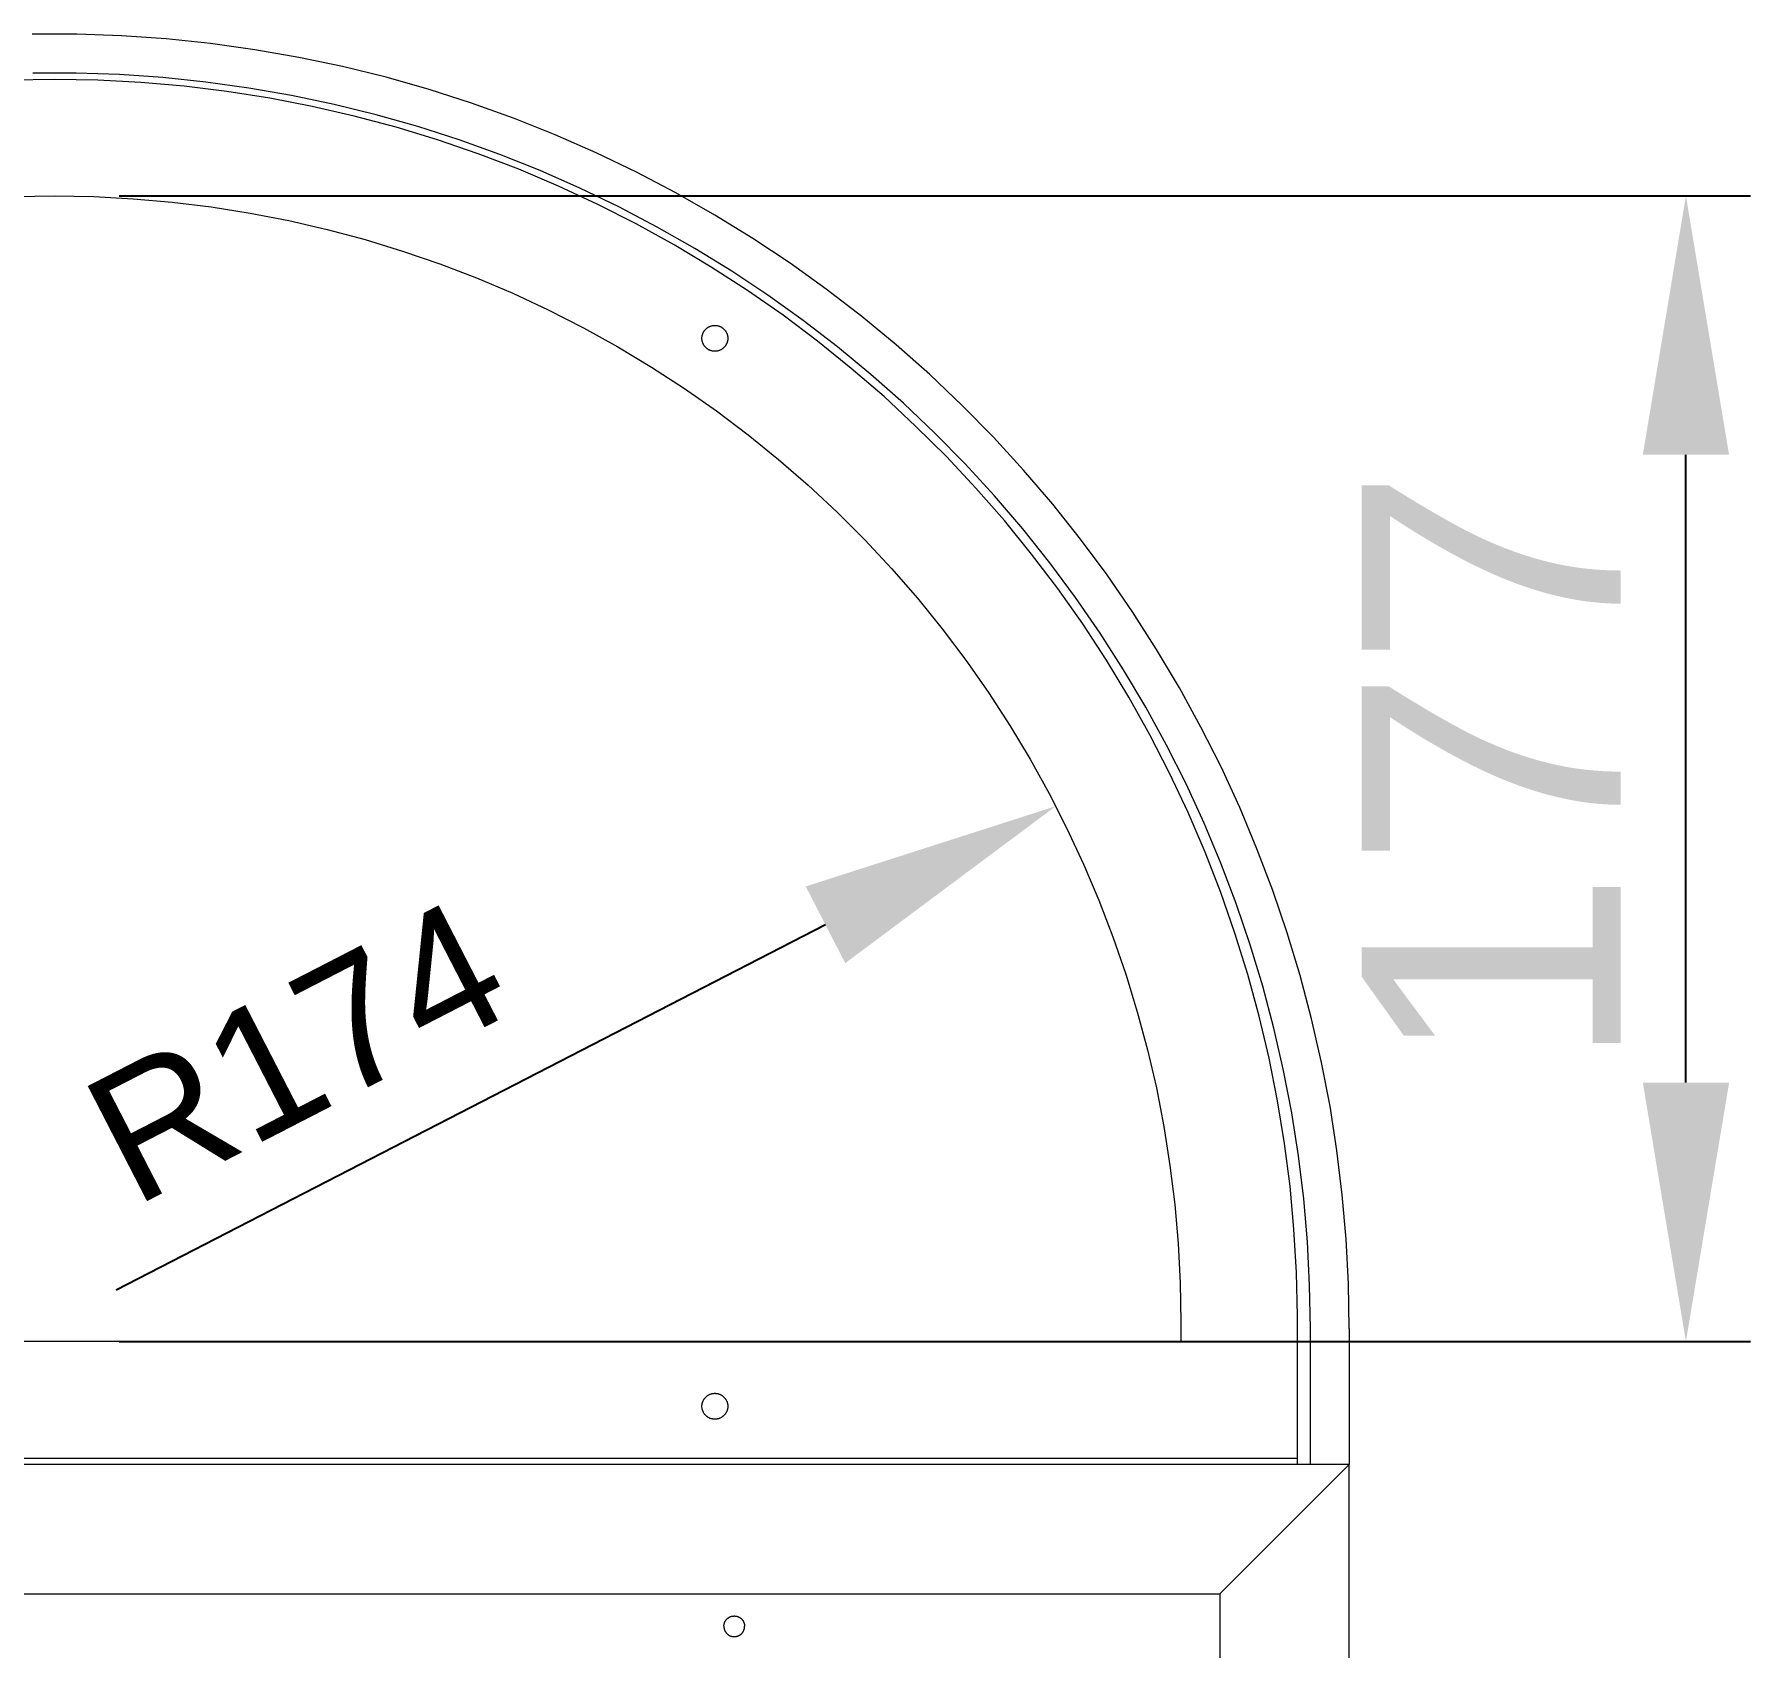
# Model space of a CAD drawing. Header units: millimetres. Extents: x -124 to 15640, y 659 to 4121.
# Drawn here: x 398.2 to 663.3, y 3871.3 to 4120.6 of the extents above; entities that cross this region are included whole.
import ezdxf

# ---------------------------------------------------------------- set-up
doc = ezdxf.new("R2010")
doc.units = ezdxf.units.MM
doc.layers.add('ZANO_R', color=7, linetype='Continuous', lineweight=0)
doc.layers.add('ZANO_W', color=1, linetype='Continuous', lineweight=0)
doc.styles.add('Arial', font='arial.ttf')
doc.styles.get("Standard").update_dxf_attribs({"font": 'ARIALUNI.TTF'})
doc.dimstyles.new('pl i ang', dxfattribs={"dimtxt": 50, "dimasz": 50, "dimexe": 1.25, "dimexo": 0.625, "dimgap": 10, "dimtad": 1, "dimtoh": 1, "dimtxsty": 'Standard', "dimcen": 2.5, "dimclrd": 1, "dimclre": 1, "dimclrt": 1, "dimadec": 0, "dimazin": 0, "dimtfac": 1, "dimtmove": 0, "dimatfit": 3, "dimfxl": 1, "dimarcsym": 1})

# ---------------------------------------------------------------- blocks, each defined once
blk = doc.blocks.new('*D484')
at = {"layer": 'ZANO_W', "color": 1, "lineweight": -2}
for p, q in [((411.29, 4095.6), (663.3, 4095.6)), ((653.3, 3958.6), (653.3, 4055.6)), ((411.29, 3918.6), (663.3, 3918.6))]:
    blk.add_line(p, q, dxfattribs=at)
at = {"layer": 'ZANO_W', "color": 1}
for points in [[(659.97, 4055.6), (646.64, 4055.6), (653.3, 4095.6)], [(646.64, 3958.6), (659.97, 3958.6), (653.3, 3918.6)]]:
    blk.add_solid(points, dxfattribs=at)
at = {"layer": 'ZANO_W', "color": 1, "insert": (623.22, 4007.1), "char_height": 40, "attachment_point": 5, "rotation": 90, "style": 'Arial'}
blk.add_mtext('177', dxfattribs=at)
blk = doc.blocks.new('*D496')
at = {"layer": 'ZANO_W', "color": 1, "lineweight": -2}
blk.add_line((520.38, 3982.98), (410.81, 3926.54), dxfattribs=at)
at = {"layer": 'ZANO_W', "color": 1}
blk.add_solid([(523.43, 3977.06), (517.33, 3988.91), (555.94, 4001.3)], dxfattribs=at)
at = {"layer": 'ZANO_W', "color": 1, "insert": (438.64, 3963.42), "char_height": 40, "attachment_point": 5, "rotation": 27.255, "style": 'Arial'}
blk.add_mtext('{\\H0.5x;R174}', dxfattribs=at)

msp = doc.modelspace()

# ---------------------------------------------------------------- linework, layer by layer
at = {"layer": 'ZANO_R'}
for p, q in [((404.74, 4120.57), (397.84, 4120.57)), ((411.64, 4120.33), (404.74, 4120.57)), ((418.53, 4119.85), (411.64, 4120.33)), ((425.39, 4119.14), (418.53, 4119.85)), ((432.23, 4118.19), (425.39, 4119.14)), ((439.04, 4117), (432.23, 4118.19)), ((445.79, 4115.58), (439.04, 4117)), ((452.5, 4113.93), (445.79, 4115.58)), ((401.29, 4113.6), (394.61, 4113.48)), ((404.64, 4114.57), (397.94, 4114.57)), ((398.26, 4114.57), (401.29, 4114.6)), ((407.97, 4113.48), (401.29, 4113.6)), ((411.33, 4114.34), (404.64, 4114.57)), ((414.64, 4113.13), (407.97, 4113.48)), ((418.01, 4113.87), (411.33, 4114.34)), ((421.29, 4112.55), (414.64, 4113.13)), ((424.67, 4113.18), (418.01, 4113.87)), ((427.92, 4111.74), (421.29, 4112.55)), ((431.3, 4112.26), (424.67, 4113.18)), ((459.14, 4112.05), (452.5, 4113.93)), ((434.52, 4110.7), (427.92, 4111.74)), ((437.9, 4111.11), (431.3, 4112.26)), ((441.08, 4109.43), (434.52, 4110.7)), ((444.46, 4109.73), (437.9, 4111.11)), ((450.96, 4108.13), (444.46, 4109.73)), ((465.71, 4109.94), (459.14, 4112.05)), ((472.21, 4107.6), (465.71, 4109.94)), ((447.59, 4107.93), (441.08, 4109.43)), ((454.04, 4106.21), (447.59, 4107.93)), ((457.4, 4106.3), (450.96, 4108.13)), ((478.62, 4105.04), (472.21, 4107.6)), ((460.43, 4104.26), (454.04, 4106.21)), ((463.78, 4104.26), (457.4, 4106.3)), ((484.94, 4102.26), (478.62, 4105.04)), ((466.75, 4102.09), (460.43, 4104.26)), ((470.08, 4101.99), (463.78, 4104.26)), ((472.99, 4099.71), (466.75, 4102.09)), ((476.3, 4099.51), (470.08, 4101.99)), ((491.16, 4099.27), (484.94, 4102.26)), ((479.14, 4097.11), (472.99, 4099.71)), ((482.43, 4096.81), (476.3, 4099.51)), ((497.27, 4096.06), (491.16, 4099.27)), ((485.2, 4094.29), (479.14, 4097.11)), ((488.47, 4093.91), (482.43, 4096.81)), ((395.21, 4095.49), (401.29, 4095.6)), ((401.29, 4095.6), (407.36, 4095.49)), ((407.36, 4095.49), (413.43, 4095.17)), ((413.43, 4095.17), (419.48, 4094.64)), ((419.48, 4094.64), (425.5, 4093.9)), ((425.5, 4093.9), (431.5, 4092.95)), ((491.15, 4091.27), (485.2, 4094.29)), ((494.4, 4090.79), (488.47, 4093.91)), ((503.27, 4092.64), (497.27, 4096.06)), ((431.5, 4092.95), (437.46, 4091.79)), ((437.46, 4091.79), (443.38, 4090.43)), ((497, 4088.04), (491.15, 4091.27)), ((509.15, 4089.02), (503.27, 4092.64)), ((443.38, 4090.43), (449.25, 4088.86)), ((449.25, 4088.86), (455.06, 4087.08)), ((500.21, 4087.48), (494.4, 4090.79)), ((514.9, 4085.19), (509.15, 4089.02)), ((455.06, 4087.08), (460.8, 4085.1)), ((502.73, 4084.61), (497, 4088.04)), ((505.92, 4083.96), (500.21, 4087.48)), ((460.8, 4085.1), (466.47, 4082.93)), ((508.34, 4080.98), (502.73, 4084.61)), ((511.49, 4080.26), (505.92, 4083.96)), ((520.51, 4081.17), (514.9, 4085.19)), ((466.47, 4082.93), (472.06, 4080.55)), ((472.06, 4080.55), (477.56, 4077.99)), ((513.82, 4077.16), (508.34, 4080.98)), ((525.99, 4076.96), (520.51, 4081.17)), ((477.56, 4077.99), (482.98, 4075.23)), ((516.94, 4076.36), (511.49, 4080.26)), ((482.98, 4075.23), (488.29, 4072.29)), ((502.1, 4075.2), (502.15, 4075.24)), ((502.15, 4075.24), (502.21, 4075.28)), ((502.21, 4075.28), (502.27, 4075.32)), ((502.27, 4075.32), (502.33, 4075.35)), ((502.33, 4075.35), (502.39, 4075.38)), ((502.39, 4075.38), (502.45, 4075.41)), ((502.45, 4075.41), (502.51, 4075.44)), ((502.51, 4075.44), (502.58, 4075.47)), ((502.58, 4075.47), (502.64, 4075.49)), ((502.64, 4075.49), (502.71, 4075.51)), ((502.71, 4075.51), (502.78, 4075.53)), ((502.78, 4075.53), (502.84, 4075.55)), ((502.84, 4075.55), (502.91, 4075.56)), ((502.91, 4075.56), (502.98, 4075.57)), ((502.98, 4075.57), (503.05, 4075.58)), ((503.05, 4075.58), (503.12, 4075.59)), ((503.12, 4075.59), (503.18, 4075.59)), ((503.18, 4075.59), (503.25, 4075.6)), ((503.25, 4075.6), (503.32, 4075.6)), ((503.32, 4075.6), (503.39, 4075.59)), ((503.39, 4075.59), (503.46, 4075.59)), ((503.46, 4075.59), (503.53, 4075.58)), ((503.53, 4075.58), (503.6, 4075.57)), ((503.6, 4075.57), (503.66, 4075.56)), ((503.66, 4075.56), (503.73, 4075.55)), ((503.73, 4075.55), (503.8, 4075.53)), ((503.8, 4075.53), (503.87, 4075.51)), ((503.87, 4075.51), (503.93, 4075.49)), ((503.93, 4075.49), (504, 4075.47)), ((504, 4075.47), (504.06, 4075.44)), ((504.06, 4075.44), (504.12, 4075.41)), ((504.12, 4075.41), (504.19, 4075.38)), ((504.19, 4075.38), (504.25, 4075.35)), ((504.25, 4075.35), (504.31, 4075.32)), ((504.31, 4075.32), (504.37, 4075.28)), ((504.37, 4075.28), (504.42, 4075.24)), ((504.42, 4075.24), (504.48, 4075.2)), ((519.16, 4073.15), (513.82, 4077.16)), ((522.24, 4072.27), (516.94, 4076.36)), ((531.31, 4072.57), (525.99, 4076.96)), ((501.29, 4073.73), (501.3, 4073.8)), ((501.29, 4073.67), (501.29, 4073.73)), ((501.29, 4073.6), (501.29, 4073.67)), ((501.29, 4073.53), (501.29, 4073.6)), ((501.29, 4073.46), (501.29, 4073.53)), ((501.3, 4073.39), (501.29, 4073.46)), ((501.3, 4073.8), (501.31, 4073.87)), ((501.31, 4073.32), (501.3, 4073.39)), ((501.31, 4073.87), (501.32, 4073.94)), ((501.32, 4073.25), (501.31, 4073.32)), ((501.32, 4073.94), (501.33, 4074.01)), ((501.33, 4073.19), (501.32, 4073.25)), ((501.33, 4074.01), (501.35, 4074.08)), ((501.35, 4073.12), (501.33, 4073.19)), ((501.35, 4074.08), (501.36, 4074.14)), ((501.36, 4073.05), (501.35, 4073.12)), ((501.36, 4074.14), (501.38, 4074.21)), ((501.38, 4072.99), (501.36, 4073.05)), ((501.38, 4074.21), (501.41, 4074.27)), ((501.41, 4072.92), (501.38, 4072.99)), ((501.41, 4074.27), (501.43, 4074.34)), ((501.43, 4072.86), (501.41, 4072.92)), ((501.43, 4074.34), (501.46, 4074.4)), ((501.46, 4072.79), (501.43, 4072.86)), ((501.46, 4074.4), (501.49, 4074.46)), ((501.49, 4072.73), (501.46, 4072.79)), ((501.49, 4074.46), (501.52, 4074.53)), ((501.52, 4072.67), (501.49, 4072.73)), ((501.52, 4074.53), (501.55, 4074.59)), ((501.55, 4072.61), (501.52, 4072.67)), ((501.55, 4074.59), (501.58, 4074.65)), ((501.58, 4072.55), (501.55, 4072.61)), ((501.58, 4074.65), (501.62, 4074.7)), ((501.62, 4074.7), (501.66, 4074.76)), ((501.66, 4074.76), (501.7, 4074.82)), ((501.7, 4074.82), (501.75, 4074.87)), ((501.75, 4074.87), (501.79, 4074.92)), ((501.79, 4074.92), (501.84, 4074.97)), ((501.84, 4074.97), (501.89, 4075.02)), ((501.89, 4075.02), (501.94, 4075.07)), ((501.94, 4075.07), (501.99, 4075.12)), ((501.99, 4075.12), (502.04, 4075.16)), ((502.04, 4075.16), (502.1, 4075.2)), ((504.48, 4075.2), (504.53, 4075.16)), ((504.53, 4075.16), (504.59, 4075.12)), ((504.59, 4075.12), (504.64, 4075.07)), ((504.64, 4075.07), (504.69, 4075.02)), ((504.69, 4075.02), (504.74, 4074.97)), ((504.74, 4074.97), (504.78, 4074.92)), ((504.78, 4074.92), (504.83, 4074.87)), ((504.83, 4074.87), (504.87, 4074.82)), ((504.87, 4074.82), (504.91, 4074.76)), ((504.91, 4074.76), (504.95, 4074.7)), ((504.95, 4074.7), (504.99, 4074.65)), ((504.99, 4074.65), (505.03, 4074.59)), ((505.03, 4072.61), (504.99, 4072.55)), ((505.03, 4074.59), (505.06, 4074.53)), ((505.06, 4072.67), (505.03, 4072.61)), ((505.06, 4074.53), (505.09, 4074.46)), ((505.09, 4072.73), (505.06, 4072.67)), ((505.09, 4074.46), (505.12, 4074.4)), ((505.12, 4072.79), (505.09, 4072.73)), ((505.12, 4074.4), (505.15, 4074.34)), ((505.15, 4072.86), (505.12, 4072.79)), ((505.15, 4074.34), (505.17, 4074.27)), ((505.17, 4072.92), (505.15, 4072.86)), ((505.17, 4074.27), (505.19, 4074.21)), ((505.19, 4072.99), (505.17, 4072.92)), ((505.19, 4074.21), (505.21, 4074.14)), ((505.21, 4073.05), (505.19, 4072.99)), ((505.21, 4074.14), (505.23, 4074.08)), ((505.23, 4073.12), (505.21, 4073.05)), ((505.23, 4074.08), (505.24, 4074.01)), ((505.24, 4073.19), (505.23, 4073.12)), ((505.24, 4074.01), (505.26, 4073.94)), ((505.26, 4073.25), (505.24, 4073.19)), ((505.26, 4073.94), (505.27, 4073.87)), ((505.27, 4073.32), (505.26, 4073.25)), ((505.27, 4073.87), (505.28, 4073.8)), ((505.28, 4073.39), (505.27, 4073.32)), ((505.28, 4073.8), (505.28, 4073.73)), ((505.28, 4073.73), (505.29, 4073.67)), ((505.29, 4073.53), (505.28, 4073.46)), ((505.28, 4073.46), (505.28, 4073.39)), ((505.29, 4073.67), (505.29, 4073.6)), ((505.29, 4073.6), (505.29, 4073.53)), ((524.36, 4068.96), (519.16, 4073.15)), ((488.29, 4072.29), (493.49, 4069.16)), ((501.62, 4072.49), (501.58, 4072.55)), ((501.66, 4072.43), (501.62, 4072.49)), ((501.7, 4072.38), (501.66, 4072.43)), ((501.75, 4072.32), (501.7, 4072.38)), ((501.79, 4072.27), (501.75, 4072.32)), ((501.84, 4072.22), (501.79, 4072.27)), ((501.89, 4072.17), (501.84, 4072.22)), ((501.94, 4072.12), (501.89, 4072.17)), ((501.99, 4072.08), (501.94, 4072.12)), ((502.04, 4072.03), (501.99, 4072.08)), ((502.1, 4071.99), (502.04, 4072.03)), ((502.15, 4071.95), (502.1, 4071.99)), ((502.21, 4071.91), (502.15, 4071.95)), ((502.27, 4071.88), (502.21, 4071.91)), ((502.33, 4071.84), (502.27, 4071.88)), ((502.39, 4071.81), (502.33, 4071.84)), ((502.45, 4071.78), (502.39, 4071.81)), ((502.51, 4071.75), (502.45, 4071.78)), ((502.58, 4071.73), (502.51, 4071.75)), ((502.64, 4071.7), (502.58, 4071.73)), ((502.71, 4071.68), (502.64, 4071.7)), ((502.78, 4071.66), (502.71, 4071.68)), ((502.84, 4071.65), (502.78, 4071.66)), ((502.91, 4071.63), (502.84, 4071.65)), ((502.98, 4071.62), (502.91, 4071.63)), ((503.05, 4071.61), (502.98, 4071.62)), ((503.12, 4071.6), (503.05, 4071.61)), ((503.18, 4071.6), (503.12, 4071.6)), ((503.25, 4071.6), (503.18, 4071.6)), ((503.32, 4071.6), (503.25, 4071.6)), ((503.39, 4071.6), (503.32, 4071.6)), ((503.46, 4071.6), (503.39, 4071.6)), ((503.53, 4071.61), (503.46, 4071.6)), ((503.6, 4071.62), (503.53, 4071.61)), ((503.66, 4071.63), (503.6, 4071.62)), ((503.73, 4071.65), (503.66, 4071.63)), ((503.8, 4071.66), (503.73, 4071.65)), ((503.87, 4071.68), (503.8, 4071.66)), ((503.93, 4071.7), (503.87, 4071.68)), ((504, 4071.73), (503.93, 4071.7)), ((504.06, 4071.75), (504, 4071.73)), ((504.12, 4071.78), (504.06, 4071.75)), ((504.19, 4071.81), (504.12, 4071.78)), ((504.25, 4071.84), (504.19, 4071.81)), ((504.31, 4071.88), (504.25, 4071.84)), ((504.37, 4071.91), (504.31, 4071.88)), ((504.42, 4071.95), (504.37, 4071.91)), ((504.48, 4071.99), (504.42, 4071.95)), ((504.53, 4072.03), (504.48, 4071.99)), ((504.59, 4072.08), (504.53, 4072.03)), ((504.64, 4072.12), (504.59, 4072.08)), ((504.69, 4072.17), (504.64, 4072.12)), ((504.74, 4072.22), (504.69, 4072.17)), ((504.78, 4072.27), (504.74, 4072.22)), ((504.83, 4072.32), (504.78, 4072.27)), ((504.87, 4072.38), (504.83, 4072.32)), ((504.91, 4072.43), (504.87, 4072.38)), ((504.95, 4072.49), (504.91, 4072.43)), ((504.99, 4072.55), (504.95, 4072.49)), ((527.41, 4068.01), (522.24, 4072.27)), ((536.48, 4067.99), (531.31, 4072.57)), ((493.49, 4069.16), (498.59, 4065.85)), ((529.42, 4064.59), (524.36, 4068.96)), ((532.42, 4063.57), (527.41, 4068.01)), ((541.48, 4063.23), (536.48, 4067.99)), ((498.59, 4065.85), (503.56, 4062.37)), ((503.56, 4062.37), (508.41, 4058.71)), ((534.31, 4060.05), (529.42, 4064.59)), ((537.28, 4058.95), (532.42, 4063.57)), ((546.32, 4058.31), (541.48, 4063.23)), ((539.05, 4055.34), (534.31, 4060.05)), ((508.41, 4058.71), (513.13, 4054.89)), ((541.97, 4054.18), (537.28, 4058.95)), ((550.99, 4053.22), (546.32, 4058.31)), ((513.13, 4054.89), (517.72, 4050.9)), ((543.62, 4050.46), (539.05, 4055.34)), ((546.5, 4049.24), (541.97, 4054.18)), ((555.48, 4047.98), (550.99, 4053.22)), ((517.72, 4050.9), (522.16, 4046.76)), ((548.01, 4045.43), (543.62, 4050.46)), ((550.85, 4044.15), (546.5, 4049.24)), ((522.16, 4046.76), (526.45, 4042.47)), ((559.78, 4042.58), (555.48, 4047.98)), ((552.23, 4040.26), (548.01, 4045.43)), ((555.03, 4038.92), (550.85, 4044.15)), ((526.45, 4042.47), (530.59, 4038.03)), ((563.9, 4037.03), (559.78, 4042.58)), ((556.27, 4034.93), (552.23, 4040.26)), ((559.02, 4033.54), (555.03, 4038.92)), ((530.59, 4038.03), (534.58, 4033.44)), ((567.82, 4031.35), (563.9, 4037.03)), ((534.58, 4033.44), (538.4, 4028.72)), ((560.12, 4029.47), (556.27, 4034.93)), ((562.82, 4028.03), (559.02, 4033.54)), ((571.54, 4025.54), (567.82, 4031.35)), ((538.4, 4028.72), (542.06, 4023.87)), ((563.77, 4023.88), (560.12, 4029.47)), ((566.44, 4022.39), (562.82, 4028.03)), ((575.07, 4019.6), (571.54, 4025.54)), ((542.06, 4023.87), (545.54, 4018.9)), ((567.23, 4018.17), (563.77, 4023.88)), ((569.85, 4016.63), (566.44, 4022.39)), ((578.38, 4013.54), (575.07, 4019.6)), ((545.54, 4018.9), (548.85, 4013.8)), ((570.49, 4012.34), (567.23, 4018.17)), ((573.07, 4010.75), (569.85, 4016.63)), ((548.85, 4013.8), (551.98, 4008.6)), ((573.54, 4006.4), (570.49, 4012.34)), ((581.48, 4007.37), (578.38, 4013.54)), ((576.08, 4004.77), (573.07, 4010.75)), ((551.98, 4008.6), (554.92, 4003.28)), ((576.39, 4000.36), (573.54, 4006.4)), ((584.37, 4001.1), (581.48, 4007.37)), ((578.88, 3998.69), (576.08, 4004.77)), ((554.92, 4003.28), (557.68, 3997.87)), ((587.04, 3994.73), (584.37, 4001.1)), ((579.02, 3994.22), (576.39, 4000.36)), ((581.47, 3992.51), (578.88, 3998.69)), ((557.68, 3997.87), (560.24, 3992.37)), ((581.44, 3987.99), (579.02, 3994.22)), ((589.49, 3988.28), (587.04, 3994.73)), ((560.24, 3992.37), (562.62, 3986.78)), ((583.84, 3986.25), (581.47, 3992.51)), ((583.64, 3981.68), (581.44, 3987.99)), ((591.71, 3981.74), (589.49, 3988.28)), ((562.62, 3986.78), (564.79, 3981.11)), ((586, 3979.91), (583.84, 3986.25)), ((564.79, 3981.11), (566.77, 3975.37)), ((585.62, 3975.3), (583.64, 3981.68)), ((587.94, 3973.5), (586, 3979.91)), ((593.71, 3975.13), (591.71, 3981.74)), ((566.77, 3975.37), (568.55, 3969.56)), ((587.38, 3968.86), (585.62, 3975.3)), ((595.48, 3968.46), (593.71, 3975.13)), ((589.65, 3967.02), (587.94, 3973.5)), ((568.55, 3969.56), (570.12, 3963.69)), ((588.91, 3962.36), (587.38, 3968.86)), ((591.14, 3960.49), (589.65, 3967.02)), ((597.01, 3961.73), (595.48, 3968.46)), ((570.12, 3963.69), (571.49, 3957.77)), ((590.22, 3955.81), (588.91, 3962.36)), ((598.32, 3954.95), (597.01, 3961.73)), ((592.4, 3953.92), (591.14, 3960.49)), ((571.49, 3957.77), (572.64, 3951.81)), ((591.29, 3949.22), (590.22, 3955.81)), ((593.44, 3947.3), (592.4, 3953.92)), ((599.38, 3948.13), (598.32, 3954.95)), ((572.64, 3951.81), (573.59, 3945.81)), ((592.14, 3942.59), (591.29, 3949.22)), ((600.22, 3941.27), (599.38, 3948.13)), ((573.59, 3945.81), (574.33, 3939.78)), ((594.25, 3940.65), (593.44, 3947.3)), ((592.75, 3935.94), (592.14, 3942.59)), ((594.83, 3933.98), (594.25, 3940.65)), ((600.81, 3934.39), (600.22, 3941.27)), ((574.33, 3939.78), (574.86, 3933.73)), ((593.13, 3929.27), (592.75, 3935.94)), ((574.86, 3933.73), (575.18, 3927.67)), ((595.17, 3927.29), (594.83, 3933.98)), ((601.17, 3927.5), (600.81, 3934.39)), ((575.18, 3927.67), (575.29, 3921.6)), ((593.28, 3922.59), (593.13, 3929.27)), ((595.29, 3920.6), (595.17, 3927.29)), ((601.29, 3920.6), (601.17, 3927.5)), ((575.29, 3921.6), (575.29, 3918.6)), ((593.28, 3900.6), (593.28, 3922.59)), ((595.28, 3918.6), (595.29, 3919.18)), ((595.29, 3899.6), (595.29, 3920.6)), ((601.29, 3920.6), (601.29, 3899.6)), ((575.29, 3918.6), (227.29, 3918.6)), ((595.28, 3899.6), (595.28, 3918.6)), ((501.29, 3908.73), (501.3, 3908.8)), ((501.29, 3908.67), (501.29, 3908.73)), ((501.29, 3908.6), (501.29, 3908.67)), ((501.29, 3908.53), (501.29, 3908.6)), ((501.29, 3908.46), (501.29, 3908.53)), ((501.3, 3908.39), (501.29, 3908.46)), ((501.3, 3908.8), (501.31, 3908.87)), ((501.31, 3908.32), (501.3, 3908.39)), ((501.31, 3908.87), (501.32, 3908.94)), ((501.32, 3908.25), (501.31, 3908.32)), ((501.32, 3908.94), (501.33, 3909.01)), ((501.33, 3908.19), (501.32, 3908.25)), ((501.33, 3909.01), (501.35, 3909.08)), ((501.35, 3908.12), (501.33, 3908.19)), ((501.35, 3909.08), (501.36, 3909.14)), ((501.36, 3909.14), (501.38, 3909.21)), ((501.38, 3909.21), (501.41, 3909.27)), ((501.41, 3909.27), (501.43, 3909.34)), ((501.43, 3909.34), (501.46, 3909.4)), ((501.46, 3909.4), (501.49, 3909.46)), ((501.49, 3909.46), (501.52, 3909.53)), ((501.52, 3909.53), (501.55, 3909.59)), ((501.55, 3909.59), (501.58, 3909.65)), ((501.58, 3909.65), (501.62, 3909.7)), ((501.62, 3909.7), (501.66, 3909.76)), ((501.66, 3909.76), (501.7, 3909.82)), ((501.7, 3909.82), (501.75, 3909.87)), ((501.75, 3909.87), (501.79, 3909.92)), ((501.79, 3909.92), (501.84, 3909.97)), ((501.84, 3909.97), (501.89, 3910.02)), ((501.89, 3910.02), (501.94, 3910.07)), ((501.94, 3910.07), (501.99, 3910.12)), ((501.99, 3910.12), (502.04, 3910.16)), ((502.04, 3910.16), (502.1, 3910.2)), ((502.1, 3910.2), (502.15, 3910.24)), ((502.15, 3910.24), (502.21, 3910.28)), ((502.21, 3910.28), (502.27, 3910.32)), ((502.27, 3910.32), (502.33, 3910.35)), ((502.33, 3910.35), (502.39, 3910.38)), ((502.39, 3910.38), (502.45, 3910.41)), ((502.45, 3910.41), (502.51, 3910.44)), ((502.51, 3910.44), (502.58, 3910.47)), ((502.58, 3910.47), (502.64, 3910.49)), ((502.64, 3910.49), (502.71, 3910.51)), ((502.71, 3910.51), (502.78, 3910.53)), ((502.78, 3910.53), (502.84, 3910.55)), ((502.84, 3910.55), (502.91, 3910.56)), ((502.91, 3910.56), (502.98, 3910.57)), ((502.98, 3910.57), (503.05, 3910.58)), ((503.05, 3910.58), (503.12, 3910.59)), ((503.12, 3910.59), (503.18, 3910.59)), ((503.18, 3910.59), (503.25, 3910.6)), ((503.25, 3910.6), (503.32, 3910.6)), ((503.32, 3910.6), (503.39, 3910.59)), ((503.39, 3910.59), (503.46, 3910.59)), ((503.46, 3910.59), (503.53, 3910.58)), ((503.53, 3910.58), (503.6, 3910.57)), ((503.6, 3910.57), (503.66, 3910.56)), ((503.66, 3910.56), (503.73, 3910.55)), ((503.73, 3910.55), (503.8, 3910.53)), ((503.8, 3910.53), (503.87, 3910.51)), ((503.87, 3910.51), (503.93, 3910.49)), ((503.93, 3910.49), (504, 3910.47)), ((504, 3910.47), (504.06, 3910.44)), ((504.06, 3910.44), (504.12, 3910.41)), ((504.12, 3910.41), (504.19, 3910.38)), ((504.19, 3910.38), (504.25, 3910.35)), ((504.25, 3910.35), (504.31, 3910.32)), ((504.31, 3910.32), (504.37, 3910.28)), ((504.37, 3910.28), (504.42, 3910.24)), ((504.42, 3910.24), (504.48, 3910.2)), ((504.48, 3910.2), (504.53, 3910.16)), ((504.53, 3910.16), (504.59, 3910.12)), ((504.59, 3910.12), (504.64, 3910.07)), ((504.64, 3910.07), (504.69, 3910.02)), ((504.69, 3910.02), (504.74, 3909.97)), ((504.74, 3909.97), (504.78, 3909.92)), ((504.78, 3909.92), (504.83, 3909.87)), ((504.83, 3909.87), (504.87, 3909.82)), ((504.87, 3909.82), (504.91, 3909.76)), ((504.91, 3909.76), (504.95, 3909.7)), ((504.95, 3909.7), (504.99, 3909.65)), ((504.99, 3909.65), (505.03, 3909.59)), ((505.03, 3909.59), (505.06, 3909.53)), ((505.06, 3909.53), (505.09, 3909.46)), ((505.09, 3909.46), (505.12, 3909.4)), ((505.12, 3909.4), (505.15, 3909.34)), ((505.15, 3909.34), (505.17, 3909.27)), ((505.17, 3909.27), (505.19, 3909.21)), ((505.19, 3909.21), (505.21, 3909.14)), ((505.21, 3909.14), (505.23, 3909.08)), ((505.23, 3909.08), (505.24, 3909.01)), ((505.24, 3908.19), (505.23, 3908.12)), ((505.24, 3909.01), (505.26, 3908.94)), ((505.26, 3908.25), (505.24, 3908.19)), ((505.26, 3908.94), (505.27, 3908.87)), ((505.27, 3908.32), (505.26, 3908.25)), ((505.27, 3908.87), (505.28, 3908.8)), ((505.28, 3908.39), (505.27, 3908.32)), ((505.28, 3908.8), (505.28, 3908.73)), ((505.28, 3908.73), (505.29, 3908.67)), ((505.29, 3908.53), (505.28, 3908.46)), ((505.28, 3908.46), (505.28, 3908.39)), ((505.29, 3908.67), (505.29, 3908.6)), ((505.29, 3908.6), (505.29, 3908.53)), ((501.36, 3908.05), (501.35, 3908.12)), ((501.38, 3907.99), (501.36, 3908.05)), ((501.41, 3907.92), (501.38, 3907.99)), ((501.43, 3907.86), (501.41, 3907.92)), ((501.46, 3907.79), (501.43, 3907.86)), ((501.49, 3907.73), (501.46, 3907.79)), ((501.52, 3907.67), (501.49, 3907.73)), ((501.55, 3907.61), (501.52, 3907.67)), ((501.58, 3907.55), (501.55, 3907.61)), ((501.62, 3907.49), (501.58, 3907.55)), ((501.66, 3907.43), (501.62, 3907.49)), ((501.7, 3907.38), (501.66, 3907.43)), ((501.75, 3907.32), (501.7, 3907.38)), ((501.79, 3907.27), (501.75, 3907.32)), ((501.84, 3907.22), (501.79, 3907.27)), ((501.89, 3907.17), (501.84, 3907.22)), ((501.94, 3907.12), (501.89, 3907.17)), ((501.99, 3907.08), (501.94, 3907.12)), ((502.04, 3907.03), (501.99, 3907.08)), ((502.1, 3906.99), (502.04, 3907.03)), ((502.15, 3906.95), (502.1, 3906.99)), ((502.21, 3906.91), (502.15, 3906.95)), ((502.27, 3906.88), (502.21, 3906.91)), ((502.33, 3906.84), (502.27, 3906.88)), ((502.39, 3906.81), (502.33, 3906.84)), ((502.45, 3906.78), (502.39, 3906.81)), ((502.51, 3906.75), (502.45, 3906.78)), ((502.58, 3906.73), (502.51, 3906.75)), ((502.64, 3906.7), (502.58, 3906.73)), ((502.71, 3906.68), (502.64, 3906.7)), ((502.78, 3906.66), (502.71, 3906.68)), ((502.84, 3906.65), (502.78, 3906.66)), ((502.91, 3906.63), (502.84, 3906.65)), ((502.98, 3906.62), (502.91, 3906.63)), ((503.05, 3906.61), (502.98, 3906.62)), ((503.12, 3906.6), (503.05, 3906.61)), ((503.18, 3906.6), (503.12, 3906.6)), ((503.25, 3906.6), (503.18, 3906.6)), ((503.32, 3906.6), (503.25, 3906.6)), ((503.39, 3906.6), (503.32, 3906.6)), ((503.46, 3906.6), (503.39, 3906.6)), ((503.53, 3906.61), (503.46, 3906.6)), ((503.6, 3906.62), (503.53, 3906.61)), ((503.66, 3906.63), (503.6, 3906.62)), ((503.73, 3906.65), (503.66, 3906.63)), ((503.8, 3906.66), (503.73, 3906.65)), ((503.87, 3906.68), (503.8, 3906.66)), ((503.93, 3906.7), (503.87, 3906.68)), ((504, 3906.73), (503.93, 3906.7)), ((504.06, 3906.75), (504, 3906.73)), ((504.12, 3906.78), (504.06, 3906.75)), ((504.19, 3906.81), (504.12, 3906.78)), ((504.25, 3906.84), (504.19, 3906.81)), ((504.31, 3906.88), (504.25, 3906.84)), ((504.37, 3906.91), (504.31, 3906.88)), ((504.42, 3906.95), (504.37, 3906.91)), ((504.48, 3906.99), (504.42, 3906.95)), ((504.53, 3907.03), (504.48, 3906.99)), ((504.59, 3907.08), (504.53, 3907.03)), ((504.64, 3907.12), (504.59, 3907.08)), ((504.69, 3907.17), (504.64, 3907.12)), ((504.74, 3907.22), (504.69, 3907.17)), ((504.78, 3907.27), (504.74, 3907.22)), ((504.83, 3907.32), (504.78, 3907.27)), ((504.87, 3907.38), (504.83, 3907.32)), ((504.91, 3907.43), (504.87, 3907.38)), ((504.95, 3907.49), (504.91, 3907.43)), ((504.99, 3907.55), (504.95, 3907.49)), ((505.03, 3907.61), (504.99, 3907.55)), ((505.06, 3907.67), (505.03, 3907.61)), ((505.09, 3907.73), (505.06, 3907.67)), ((505.12, 3907.79), (505.09, 3907.73)), ((505.15, 3907.86), (505.12, 3907.79)), ((505.17, 3907.92), (505.15, 3907.86)), ((505.19, 3907.99), (505.17, 3907.92)), ((505.21, 3908.05), (505.19, 3907.99)), ((505.23, 3908.12), (505.21, 3908.05)), ((209.29, 3900.6), (593.28, 3900.6)), ((593.28, 3899.6), (593.28, 3900.6)), ((601.29, 3899.6), (201.29, 3899.6)), ((601.29, 3899.6), (598.29, 3896.6)), ((601.29, 3439.6), (601.29, 3899.6)), ((584.29, 3882.6), (598.29, 3896.6)), ((584.29, 3882.6), (581.29, 3879.6)), ((221.29, 3879.6), (581.29, 3879.6)), ((581.29, 3879.6), (581.29, 3459.6)), ((504.69, 3874.71), (504.7, 3874.76)), ((504.69, 3874.65), (504.69, 3874.71)), ((504.69, 3874.6), (504.69, 3874.65)), ((504.69, 3874.6), (504.69, 3874.54)), ((504.69, 3874.54), (504.69, 3874.49)), ((504.69, 3874.49), (504.7, 3874.43)), ((504.7, 3874.82), (504.71, 3874.87)), ((504.7, 3874.76), (504.7, 3874.82)), ((504.7, 3874.43), (504.7, 3874.38)), ((504.7, 3874.38), (504.71, 3874.32)), ((504.71, 3874.87), (504.72, 3874.93)), ((504.71, 3874.32), (504.72, 3874.27)), ((504.72, 3874.93), (504.73, 3874.98)), ((504.72, 3874.27), (504.73, 3874.21)), ((504.73, 3874.98), (504.75, 3875.03)), ((504.73, 3874.21), (504.75, 3874.16)), ((504.75, 3875.03), (504.76, 3875.09)), ((504.75, 3874.16), (504.76, 3874.11)), ((504.76, 3875.09), (504.78, 3875.14)), ((504.76, 3874.11), (504.78, 3874.06)), ((504.78, 3875.14), (504.8, 3875.19)), ((504.78, 3874.06), (504.8, 3874)), ((504.8, 3875.19), (504.82, 3875.24)), ((504.8, 3874), (504.82, 3873.95)), ((504.82, 3875.24), (504.85, 3875.29)), ((504.82, 3873.95), (504.85, 3873.9)), ((504.85, 3875.29), (504.87, 3875.34)), ((504.85, 3873.9), (504.87, 3873.85)), ((504.87, 3875.34), (504.9, 3875.39)), ((504.87, 3873.85), (504.9, 3873.8)), ((504.9, 3875.39), (504.93, 3875.44)), ((504.9, 3873.8), (504.93, 3873.76)), ((504.93, 3875.44), (504.96, 3875.48)), ((504.93, 3873.76), (504.96, 3873.71)), ((504.96, 3875.48), (504.99, 3875.53)), ((504.99, 3875.53), (505.02, 3875.57)), ((505.02, 3875.57), (505.05, 3875.62)), ((505.05, 3875.62), (505.09, 3875.66)), ((505.09, 3875.66), (505.13, 3875.7)), ((505.13, 3875.7), (505.17, 3875.74)), ((505.17, 3875.74), (505.21, 3875.78)), ((505.21, 3875.78), (505.25, 3875.81)), ((505.25, 3875.81), (505.29, 3875.85)), ((505.29, 3875.85), (505.33, 3875.88)), ((505.33, 3875.88), (505.38, 3875.91)), ((505.38, 3875.91), (505.42, 3875.94)), ((505.42, 3875.94), (505.47, 3875.97)), ((505.47, 3875.97), (505.52, 3876)), ((505.52, 3876), (505.57, 3876.03)), ((505.57, 3876.03), (505.62, 3876.05)), ((505.62, 3876.05), (505.67, 3876.07)), ((505.67, 3876.07), (505.72, 3876.09)), ((505.72, 3876.09), (505.77, 3876.11)), ((505.77, 3876.11), (505.82, 3876.13)), ((505.82, 3876.13), (505.88, 3876.14)), ((505.88, 3876.14), (505.93, 3876.16)), ((505.93, 3876.16), (505.99, 3876.17)), ((505.99, 3876.17), (506.04, 3876.18)), ((506.04, 3876.18), (506.09, 3876.19)), ((506.09, 3876.19), (506.15, 3876.19)), ((506.15, 3876.19), (506.2, 3876.19)), ((506.2, 3876.19), (506.26, 3876.2)), ((506.26, 3876.2), (506.32, 3876.2)), ((506.32, 3876.2), (506.37, 3876.19)), ((506.37, 3876.19), (506.43, 3876.19)), ((506.43, 3876.19), (506.48, 3876.19)), ((506.48, 3876.19), (506.54, 3876.18)), ((506.54, 3876.18), (506.59, 3876.17)), ((506.59, 3876.17), (506.64, 3876.16)), ((506.64, 3876.16), (506.7, 3876.14)), ((506.7, 3876.14), (506.75, 3876.13)), ((506.75, 3876.13), (506.8, 3876.11)), ((506.8, 3876.11), (506.85, 3876.09)), ((506.85, 3876.09), (506.91, 3876.07)), ((506.91, 3876.07), (506.96, 3876.05)), ((506.96, 3876.05), (507.01, 3876.03)), ((507.01, 3876.03), (507.06, 3876)), ((507.06, 3876), (507.1, 3875.97)), ((507.1, 3875.97), (507.15, 3875.94)), ((507.15, 3875.94), (507.2, 3875.91)), ((507.2, 3875.91), (507.24, 3875.88)), ((507.24, 3875.88), (507.29, 3875.85)), ((507.29, 3875.85), (507.33, 3875.81)), ((507.33, 3875.81), (507.37, 3875.78)), ((507.37, 3875.78), (507.41, 3875.74)), ((507.41, 3875.74), (507.45, 3875.7)), ((507.45, 3875.7), (507.49, 3875.66)), ((507.49, 3875.66), (507.52, 3875.62)), ((507.52, 3875.62), (507.56, 3875.57)), ((507.56, 3875.57), (507.59, 3875.53)), ((507.59, 3875.53), (507.62, 3875.48)), ((507.62, 3875.48), (507.65, 3875.44)), ((507.62, 3873.71), (507.65, 3873.76)), ((507.65, 3875.44), (507.68, 3875.39)), ((507.65, 3873.76), (507.68, 3873.8)), ((507.68, 3875.39), (507.7, 3875.34)), ((507.68, 3873.8), (507.7, 3873.85)), ((507.7, 3875.34), (507.73, 3875.29)), ((507.7, 3873.85), (507.73, 3873.9)), ((507.73, 3875.29), (507.75, 3875.24)), ((507.73, 3873.9), (507.75, 3873.95)), ((507.75, 3875.24), (507.77, 3875.19)), ((507.75, 3873.95), (507.77, 3874)), ((507.77, 3875.19), (507.79, 3875.14)), ((507.77, 3874), (507.79, 3874.06)), ((507.79, 3875.14), (507.81, 3875.09)), ((507.79, 3874.06), (507.81, 3874.11)), ((507.81, 3875.09), (507.83, 3875.03)), ((507.81, 3874.11), (507.83, 3874.16)), ((507.83, 3875.03), (507.84, 3874.98)), ((507.83, 3874.16), (507.84, 3874.21)), ((507.84, 3874.98), (507.85, 3874.93)), ((507.84, 3874.21), (507.85, 3874.27)), ((507.85, 3874.93), (507.86, 3874.87)), ((507.85, 3874.27), (507.86, 3874.32)), ((507.86, 3874.87), (507.87, 3874.82)), ((507.86, 3874.32), (507.87, 3874.38)), ((507.87, 3874.82), (507.88, 3874.76)), ((507.87, 3874.38), (507.88, 3874.43)), ((507.88, 3874.76), (507.88, 3874.71)), ((507.88, 3874.71), (507.89, 3874.65)), ((507.88, 3874.49), (507.89, 3874.54)), ((507.88, 3874.43), (507.88, 3874.49)), ((507.89, 3874.65), (507.89, 3874.6)), ((507.89, 3874.54), (507.89, 3874.6)), ((504.96, 3873.71), (504.99, 3873.67)), ((504.99, 3873.67), (505.02, 3873.62)), ((505.02, 3873.62), (505.05, 3873.58)), ((505.05, 3873.58), (505.09, 3873.54)), ((505.09, 3873.54), (505.13, 3873.5)), ((505.13, 3873.5), (505.17, 3873.46)), ((505.17, 3873.46), (505.21, 3873.42)), ((505.21, 3873.42), (505.25, 3873.38)), ((505.25, 3873.38), (505.29, 3873.35)), ((505.29, 3873.35), (505.33, 3873.31)), ((505.33, 3873.31), (505.38, 3873.28)), ((505.38, 3873.28), (505.42, 3873.25)), ((505.42, 3873.25), (505.47, 3873.22)), ((505.47, 3873.22), (505.52, 3873.19)), ((505.52, 3873.19), (505.57, 3873.17)), ((505.57, 3873.17), (505.62, 3873.14)), ((505.62, 3873.14), (505.67, 3873.12)), ((505.67, 3873.12), (505.72, 3873.1)), ((505.72, 3873.1), (505.77, 3873.08)), ((505.77, 3873.08), (505.82, 3873.07)), ((505.82, 3873.07), (505.88, 3873.05)), ((505.88, 3873.05), (505.93, 3873.04)), ((505.93, 3873.04), (505.99, 3873.03)), ((505.99, 3873.03), (506.04, 3873.02)), ((506.04, 3873.02), (506.09, 3873.01)), ((506.09, 3873.01), (506.15, 3873)), ((506.15, 3873), (506.2, 3873)), ((506.2, 3873), (506.26, 3873)), ((506.26, 3873), (506.32, 3873)), ((506.32, 3873), (506.37, 3873)), ((506.37, 3873), (506.43, 3873)), ((506.43, 3873), (506.48, 3873.01)), ((506.48, 3873.01), (506.54, 3873.02)), ((506.54, 3873.02), (506.59, 3873.03)), ((506.59, 3873.03), (506.64, 3873.04)), ((506.64, 3873.04), (506.7, 3873.05)), ((506.7, 3873.05), (506.75, 3873.07)), ((506.75, 3873.07), (506.8, 3873.08)), ((506.8, 3873.08), (506.85, 3873.1)), ((506.85, 3873.1), (506.91, 3873.12)), ((506.91, 3873.12), (506.96, 3873.14)), ((506.96, 3873.14), (507.01, 3873.17)), ((507.01, 3873.17), (507.06, 3873.19)), ((507.06, 3873.19), (507.1, 3873.22)), ((507.1, 3873.22), (507.15, 3873.25)), ((507.15, 3873.25), (507.2, 3873.28)), ((507.2, 3873.28), (507.24, 3873.31)), ((507.24, 3873.31), (507.29, 3873.35)), ((507.29, 3873.35), (507.33, 3873.38)), ((507.33, 3873.38), (507.37, 3873.42)), ((507.37, 3873.42), (507.41, 3873.46)), ((507.41, 3873.46), (507.45, 3873.5)), ((507.45, 3873.5), (507.49, 3873.54)), ((507.49, 3873.54), (507.52, 3873.58)), ((507.52, 3873.58), (507.56, 3873.62)), ((507.56, 3873.62), (507.59, 3873.67)), ((507.59, 3873.67), (507.62, 3873.71))]:
    msp.add_line(p, q, dxfattribs=at)

# ---------------------------------------------------------------- dimensions: what is measured, and where the dimension line sits
at = {"layer": 'ZANO_W'}
dim = msp.add_linear_dim(base=(653.3, 4095.6), p1=(401.29, 3918.6), p2=(401.29, 4095.6), angle=90, dimstyle='pl i ang', override={"dimtxt": 40, "dimasz": 40, "dimexe": 10, "dimexo": 10, "dimtoh": 0, "dimdec": 0, "dimtxsty": 'Arial', "dimtdec": 0, "dimtmove": 1}, dxfattribs=at)
dim.commit()
dim.dimension.update_dxf_attribs({"geometry": '*D484', "text_midpoint": (623.22, 4007.1)})
dim = msp.add_radius_dim(center=(401.29, 3921.64), mpoint=(555.94, 4001.3), text='{\\H0.5x;<>}', dimstyle='pl i ang', override={"dimtxt": 40, "dimasz": 40, "dimexe": 10, "dimexo": 10, "dimtoh": 0, "dimdec": 0, "dimtxsty": 'Arial', "dimtdec": 0, "dimtmove": 1}, dxfattribs=at)
dim.commit()
dim.dimension.update_dxf_attribs({"geometry": '*D496', "text_midpoint": (447.82, 3945.61), "dimtype": 164})

doc.saveas('drawing.dxf')
